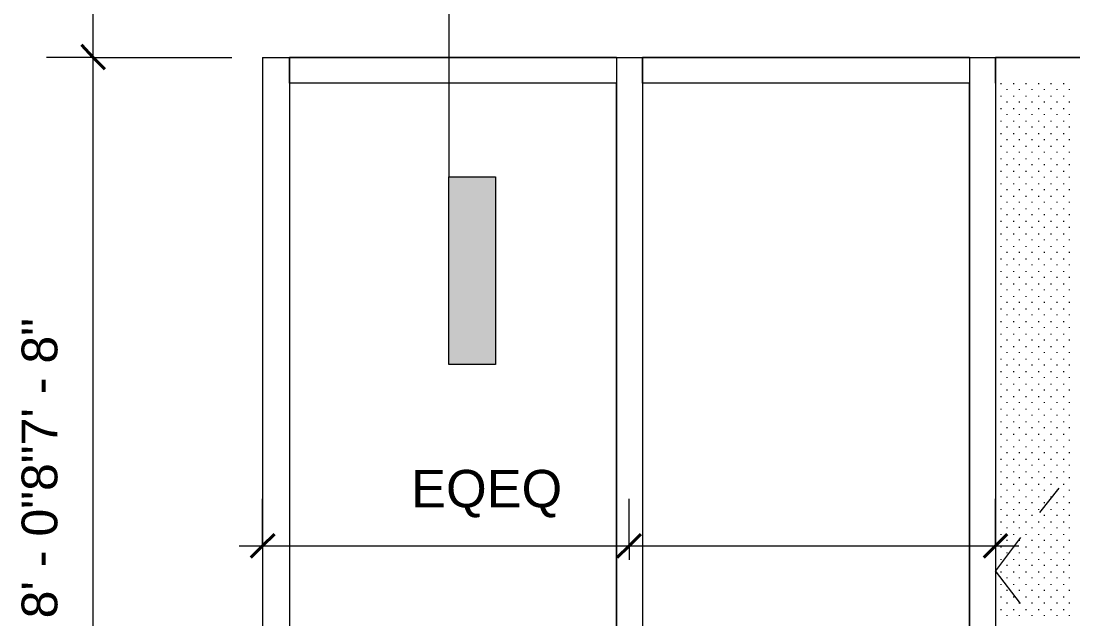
# Model space of a CAD drawing. Header units: inches. Extents: x -6061 to 13621, y -296 to 7483.
# Drawn here: x -5936.3 to -5835.3, y 329 to 386.4 of the extents above; entities that cross this region are included whole.
import ezdxf

# ---------------------------------------------------------------- set-up
doc = ezdxf.new("R2010")
doc.units = ezdxf.units.IN
doc.header["$MEASUREMENT"] = 0
doc.layers.get('0').update_dxf_attribs({"linetype": 'CONTINUOUS'})
doc.styles.add('Arial$001H0', font='arial.ttf')

msp = doc.modelspace()

# ---------------------------------------------------------------- hatches: boundary and pattern name
at = {"true_color": 0x000007}
msp.add_hatch(color=7, dxfattribs=at).paths.add_polyline_path([(-5895.23126, 353.40814), (-5890.74619, 353.40814), (-5890.74619, 371.42851), (-5895.23126, 371.42851)])

# ---------------------------------------------------------------- linework, layer by layer
at = {"color": 7, "linetype": 'Continuous', "lineweight": 9, "true_color": 0x000007}
for p, q in [((-5895.23126, 405.06652), (-5895.23126, 371.42851)), ((-5929.34981, 382.88145), (-5929.34981, 390.8905)), ((-5929.34981, 382.88145), (-5933.83488, 382.88145)), ((-5929.34981, 284.61041), (-5929.34981, 382.88145)), ((-5929.34981, 382.88145), (-5916.05479, 382.88145)), ((-5913.09144, 382.88145), (-5910.52854, 382.88145)), ((-5913.09144, 382.88145), (-5913.09144, 286.85294)), ((-5910.52854, 380.39864), (-5910.52854, 382.88145)), ((-5879.13307, 382.88145), (-5910.52854, 382.88145)), ((-5910.52854, 382.88145), (-5910.52854, 286.85294)), ((-5879.13307, 382.88145), (-5879.13307, 380.39864)), ((-5879.13307, 382.88145), (-5876.65026, 382.88145)), ((-5879.13307, 382.88145), (-5879.13307, 286.85294)), ((-5876.65026, 380.39864), (-5876.65026, 382.88145)), ((-5845.25479, 382.88145), (-5876.65026, 382.88145)), ((-5876.65026, 382.88145), (-5876.65026, 286.85294)), ((-5845.25479, 382.88145), (-5842.77198, 382.88145)), ((-5845.25479, 382.88145), (-5845.25479, 286.85294)), ((-5845.25479, 382.88145), (-5845.25479, 380.39864)), ((-5842.77198, 380.39864), (-5842.77198, 382.88145)), ((-5806.73126, 382.88145), (-5842.77198, 382.88145)), ((-5842.77198, 382.88145), (-5842.77198, 286.85294)), ((-5879.13307, 380.39864), (-5910.52854, 380.39864)), ((-5879.13307, 380.39864), (-5910.52854, 380.39864)), ((-5910.52854, 380.39864), (-5910.52854, 289.41584)), ((-5879.13307, 289.41584), (-5879.13307, 380.39864)), ((-5845.25479, 380.39864), (-5876.65026, 380.39864)), ((-5876.65026, 380.39864), (-5876.65026, 289.41584)), ((-5845.25479, 380.39864), (-5876.65026, 380.39864)), ((-5845.25479, 289.41584), (-5845.25479, 380.39864)), ((-5842.77198, 380.39864), (-5842.77198, 286.85294)), ((-5895.23126, 353.40814), (-5895.23126, 371.42851)), ((-5895.23126, 371.42851), (-5890.74619, 371.42851)), ((-5890.74619, 371.42851), (-5890.74619, 353.40814)), ((-5890.74619, 353.40814), (-5895.23126, 353.40814)), ((-5836.6851, 341.55475), (-5838.52719, 339.23213)), ((-5913.09144, 336.02851), (-5913.09144, 340.51357)), ((-5877.93171, 336.02851), (-5877.93171, 340.51357)), ((-5842.77198, 336.02851), (-5842.77198, 340.51357)), ((-5840.36927, 336.82941), (-5842.77198, 333.62579)), ((-5915.33397, 336.02851), (-5877.93171, 336.02851)), ((-5913.09144, 336.02851), (-5913.09144, 334.66697)), ((-5877.93171, 336.02851), (-5840.52945, 336.02851)), ((-5877.93171, 336.02851), (-5877.93171, 334.66697)), ((-5842.77198, 336.02851), (-5842.77198, 334.66697)), ((-5840.36927, 330.50226), (-5842.77198, 333.62579))]:
    msp.add_line(p, q, dxfattribs=at)
at = {"color": 7, "linetype": 'Continuous', "lineweight": 40, "true_color": 0x000007}
for p, q in [((-5929.34981, 382.88145), (-5930.47108, 384.08281)), ((-5929.34981, 382.88145), (-5928.22854, 381.76018)), ((-5913.09144, 336.02851), (-5911.97017, 337.14977)), ((-5877.93171, 336.02851), (-5876.81044, 337.14977)), ((-5842.77198, 336.02851), (-5841.65071, 337.14977)), ((-5913.09144, 336.02851), (-5914.21271, 334.90724)), ((-5877.93171, 336.02851), (-5879.05298, 334.90724)), ((-5842.77198, 336.02851), (-5843.89325, 334.90724))]:
    msp.add_line(p, q, dxfattribs=at)
at = {"color": 7, "linetype": 'Continuous', "lineweight": 18, "true_color": 0x000007}
for q in [(-5736.57198, 382.88145), (-5913.09144, 286.85294)]:
    msp.add_line((-5913.09144, 382.88145), q, dxfattribs=at)
at = {"color": 7, "linetype": 'Continuous', "lineweight": 9, "true_color": 0xffffff}
for p, q in [((-5842.21135, 380.31855), (-5842.21135, 380.39864)), ((-5841.65071, 379.75792), (-5841.65071, 379.83801)), ((-5841.00999, 380.31855), (-5841.00999, 380.39864)), ((-5840.44936, 379.75792), (-5840.44936, 379.83801)), ((-5839.80863, 380.31855), (-5839.80863, 380.39864)), ((-5839.248, 379.75792), (-5839.248, 379.83801)), ((-5838.60728, 380.31855), (-5838.60728, 380.39864)), ((-5838.04664, 379.75792), (-5838.04664, 379.83801)), ((-5837.40592, 380.31855), (-5837.40592, 380.39864)), ((-5836.84528, 379.75792), (-5836.84528, 379.83801)), ((-5836.20456, 380.31855), (-5836.20456, 380.39864)), ((-5835.64393, 379.75792), (-5835.64393, 379.83801)), ((-5842.21135, 379.11719), (-5842.21135, 379.19728)), ((-5841.65071, 378.55656), (-5841.65071, 378.63665)), ((-5841.00999, 379.11719), (-5841.00999, 379.19728)), ((-5840.44936, 378.55656), (-5840.44936, 378.63665)), ((-5839.80863, 379.11719), (-5839.80863, 379.19728)), ((-5839.248, 378.55656), (-5839.248, 378.63665)), ((-5838.60728, 379.11719), (-5838.60728, 379.19728)), ((-5838.04664, 378.55656), (-5838.04664, 378.63665)), ((-5837.40592, 379.11719), (-5837.40592, 379.19728)), ((-5836.84528, 378.55656), (-5836.84528, 378.63665)), ((-5836.20456, 379.11719), (-5836.20456, 379.19728)), ((-5835.64393, 378.55656), (-5835.64393, 378.63665)), ((-5842.21135, 377.91584), (-5842.21135, 377.99593)), ((-5841.00999, 377.91584), (-5841.00999, 377.99593)), ((-5839.80863, 377.91584), (-5839.80863, 377.99593)), ((-5838.60728, 377.91584), (-5838.60728, 377.99593)), ((-5837.40592, 377.91584), (-5837.40592, 377.99593)), ((-5836.20456, 377.91584), (-5836.20456, 377.99593)), ((-5842.21135, 376.71448), (-5842.21135, 376.79457)), ((-5841.65071, 377.3552), (-5841.65071, 377.43529)), ((-5841.00999, 376.71448), (-5841.00999, 376.79457)), ((-5840.44936, 377.3552), (-5840.44936, 377.43529)), ((-5839.80863, 376.71448), (-5839.80863, 376.79457)), ((-5839.248, 377.3552), (-5839.248, 377.43529)), ((-5838.60728, 376.71448), (-5838.60728, 376.79457)), ((-5838.04664, 377.3552), (-5838.04664, 377.43529)), ((-5837.40592, 376.71448), (-5837.40592, 376.79457)), ((-5836.84528, 377.3552), (-5836.84528, 377.43529)), ((-5836.20456, 376.71448), (-5836.20456, 376.79457)), ((-5835.64393, 377.3552), (-5835.64393, 377.43529)), ((-5842.21135, 375.51312), (-5842.21135, 375.59321)), ((-5841.65071, 376.15385), (-5841.65071, 376.23394)), ((-5841.00999, 375.51312), (-5841.00999, 375.59321)), ((-5840.44936, 376.15385), (-5840.44936, 376.23394)), ((-5839.80863, 375.51312), (-5839.80863, 375.59321)), ((-5839.248, 376.15385), (-5839.248, 376.23394)), ((-5838.60728, 375.51312), (-5838.60728, 375.59321)), ((-5838.04664, 376.15385), (-5838.04664, 376.23394)), ((-5837.40592, 375.51312), (-5837.40592, 375.59321)), ((-5836.84528, 376.15385), (-5836.84528, 376.23394)), ((-5836.20456, 375.51312), (-5836.20456, 375.59321)), ((-5835.64393, 376.15385), (-5835.64393, 376.23394)), ((-5841.65071, 374.95249), (-5841.65071, 375.03258)), ((-5840.44936, 374.95249), (-5840.44936, 375.03258)), ((-5839.248, 374.95249), (-5839.248, 375.03258)), ((-5838.04664, 374.95249), (-5838.04664, 375.03258)), ((-5836.84528, 374.95249), (-5836.84528, 375.03258)), ((-5835.64393, 374.95249), (-5835.64393, 375.03258)), ((-5842.21135, 374.31176), (-5842.21135, 374.39185)), ((-5841.65071, 373.75113), (-5841.65071, 373.83122)), ((-5841.00999, 374.31176), (-5841.00999, 374.39185)), ((-5840.44936, 373.75113), (-5840.44936, 373.83122)), ((-5839.80863, 374.31176), (-5839.80863, 374.39185)), ((-5839.248, 373.75113), (-5839.248, 373.83122)), ((-5838.60728, 374.31176), (-5838.60728, 374.39185)), ((-5838.04664, 373.75113), (-5838.04664, 373.83122)), ((-5837.40592, 374.31176), (-5837.40592, 374.39185)), ((-5836.84528, 373.75113), (-5836.84528, 373.83122)), ((-5836.20456, 374.31176), (-5836.20456, 374.39185)), ((-5835.64393, 373.75113), (-5835.64393, 373.83122)), ((-5842.21135, 373.11041), (-5842.21135, 373.1905)), ((-5841.65071, 372.54977), (-5841.65071, 372.62986)), ((-5841.00999, 373.11041), (-5841.00999, 373.1905)), ((-5840.44936, 372.54977), (-5840.44936, 372.62986)), ((-5839.80863, 373.11041), (-5839.80863, 373.1905)), ((-5839.248, 372.54977), (-5839.248, 372.62986)), ((-5838.60728, 373.11041), (-5838.60728, 373.1905)), ((-5838.04664, 372.54977), (-5838.04664, 372.62986)), ((-5837.40592, 373.11041), (-5837.40592, 373.1905)), ((-5836.84528, 372.54977), (-5836.84528, 372.62986)), ((-5836.20456, 373.11041), (-5836.20456, 373.1905)), ((-5835.64393, 372.54977), (-5835.64393, 372.62986)), ((-5842.21135, 371.90905), (-5842.21135, 371.98914)), ((-5841.00999, 371.90905), (-5841.00999, 371.98914)), ((-5839.80863, 371.90905), (-5839.80863, 371.98914)), ((-5838.60728, 371.90905), (-5838.60728, 371.98914)), ((-5837.40592, 371.90905), (-5837.40592, 371.98914)), ((-5836.20456, 371.90905), (-5836.20456, 371.98914)), ((-5842.21135, 370.70769), (-5842.21135, 370.78778)), ((-5841.65071, 371.34842), (-5841.65071, 371.42851)), ((-5841.00999, 370.70769), (-5841.00999, 370.78778)), ((-5840.44936, 371.34842), (-5840.44936, 371.42851)), ((-5839.80863, 370.70769), (-5839.80863, 370.78778)), ((-5839.248, 371.34842), (-5839.248, 371.42851)), ((-5838.60728, 370.70769), (-5838.60728, 370.78778)), ((-5838.04664, 371.34842), (-5838.04664, 371.42851)), ((-5837.40592, 370.70769), (-5837.40592, 370.78778)), ((-5836.84528, 371.34842), (-5836.84528, 371.42851)), ((-5836.20456, 370.70769), (-5836.20456, 370.78778)), ((-5835.64393, 371.34842), (-5835.64393, 371.42851)), ((-5842.21135, 369.50633), (-5842.21135, 369.58643)), ((-5841.65071, 370.14706), (-5841.65071, 370.22715)), ((-5841.00999, 369.50633), (-5841.00999, 369.58643)), ((-5840.44936, 370.14706), (-5840.44936, 370.22715)), ((-5839.80863, 369.50633), (-5839.80863, 369.58643)), ((-5839.248, 370.14706), (-5839.248, 370.22715)), ((-5838.60728, 369.50633), (-5838.60728, 369.58643)), ((-5838.04664, 370.14706), (-5838.04664, 370.22715)), ((-5837.40592, 369.50633), (-5837.40592, 369.58643)), ((-5836.84528, 370.14706), (-5836.84528, 370.22715)), ((-5836.20456, 369.50633), (-5836.20456, 369.58643)), ((-5835.64393, 370.14706), (-5835.64393, 370.22715)), ((-5841.65071, 368.9457), (-5841.65071, 369.02579)), ((-5840.44936, 368.9457), (-5840.44936, 369.02579)), ((-5839.248, 368.9457), (-5839.248, 369.02579)), ((-5838.04664, 368.9457), (-5838.04664, 369.02579)), ((-5836.84528, 368.9457), (-5836.84528, 369.02579)), ((-5835.64393, 368.9457), (-5835.64393, 369.02579)), ((-5842.21135, 368.30498), (-5842.21135, 368.38507)), ((-5841.65071, 367.74434), (-5841.65071, 367.82443)), ((-5841.00999, 368.30498), (-5841.00999, 368.38507)), ((-5840.44936, 367.74434), (-5840.44936, 367.82443)), ((-5839.80863, 368.30498), (-5839.80863, 368.38507)), ((-5839.248, 367.74434), (-5839.248, 367.82443)), ((-5838.60728, 368.30498), (-5838.60728, 368.38507)), ((-5838.04664, 367.74434), (-5838.04664, 367.82443)), ((-5837.40592, 368.30498), (-5837.40592, 368.38507)), ((-5836.84528, 367.74434), (-5836.84528, 367.82443)), ((-5836.20456, 368.30498), (-5836.20456, 368.38507)), ((-5835.64393, 367.74434), (-5835.64393, 367.82443)), ((-5842.21135, 367.10362), (-5842.21135, 367.18371)), ((-5841.65071, 366.54299), (-5841.65071, 366.62308)), ((-5841.00999, 367.10362), (-5841.00999, 367.18371)), ((-5840.44936, 366.54299), (-5840.44936, 366.62308)), ((-5839.80863, 367.10362), (-5839.80863, 367.18371)), ((-5839.248, 366.54299), (-5839.248, 366.62308)), ((-5838.60728, 367.10362), (-5838.60728, 367.18371)), ((-5838.04664, 366.54299), (-5838.04664, 366.62308)), ((-5837.40592, 367.10362), (-5837.40592, 367.18371)), ((-5836.84528, 366.54299), (-5836.84528, 366.62308)), ((-5836.20456, 367.10362), (-5836.20456, 367.18371)), ((-5835.64393, 366.54299), (-5835.64393, 366.62308)), ((-5842.21135, 365.90226), (-5842.21135, 365.98235)), ((-5841.00999, 365.90226), (-5841.00999, 365.98235)), ((-5839.80863, 365.90226), (-5839.80863, 365.98235)), ((-5838.60728, 365.90226), (-5838.60728, 365.98235)), ((-5837.40592, 365.90226), (-5837.40592, 365.98235)), ((-5836.20456, 365.90226), (-5836.20456, 365.98235)), ((-5842.21135, 364.7009), (-5842.21135, 364.781)), ((-5841.65071, 365.34163), (-5841.65071, 365.42172)), ((-5841.00999, 364.7009), (-5841.00999, 364.781)), ((-5840.44936, 365.34163), (-5840.44936, 365.42172)), ((-5839.80863, 364.7009), (-5839.80863, 364.781)), ((-5839.248, 365.34163), (-5839.248, 365.42172)), ((-5838.60728, 364.7009), (-5838.60728, 364.781)), ((-5838.04664, 365.34163), (-5838.04664, 365.42172)), ((-5837.40592, 364.7009), (-5837.40592, 364.781)), ((-5836.84528, 365.34163), (-5836.84528, 365.42172)), ((-5836.20456, 364.7009), (-5836.20456, 364.781)), ((-5835.64393, 365.34163), (-5835.64393, 365.42172)), ((-5842.21135, 363.49955), (-5842.21135, 363.57964)), ((-5841.65071, 364.14027), (-5841.65071, 364.22036)), ((-5841.00999, 363.49955), (-5841.00999, 363.57964)), ((-5840.44936, 364.14027), (-5840.44936, 364.22036)), ((-5839.80863, 363.49955), (-5839.80863, 363.57964)), ((-5839.248, 364.14027), (-5839.248, 364.22036)), ((-5838.60728, 363.49955), (-5838.60728, 363.57964)), ((-5838.04664, 364.14027), (-5838.04664, 364.22036)), ((-5837.40592, 363.49955), (-5837.40592, 363.57964)), ((-5836.84528, 364.14027), (-5836.84528, 364.22036)), ((-5836.20456, 363.49955), (-5836.20456, 363.57964)), ((-5835.64393, 364.14027), (-5835.64393, 364.22036)), ((-5841.65071, 362.93891), (-5841.65071, 363.019)), ((-5840.44936, 362.93891), (-5840.44936, 363.019)), ((-5839.248, 362.93891), (-5839.248, 363.019)), ((-5838.04664, 362.93891), (-5838.04664, 363.019)), ((-5836.84528, 362.93891), (-5836.84528, 363.019)), ((-5835.64393, 362.93891), (-5835.64393, 363.019)), ((-5842.21135, 362.29819), (-5842.21135, 362.37828)), ((-5841.65071, 361.73756), (-5841.65071, 361.81765)), ((-5841.00999, 362.29819), (-5841.00999, 362.37828)), ((-5840.44936, 361.73756), (-5840.44936, 361.81765)), ((-5839.80863, 362.29819), (-5839.80863, 362.37828)), ((-5839.248, 361.73756), (-5839.248, 361.81765)), ((-5838.60728, 362.29819), (-5838.60728, 362.37828)), ((-5838.04664, 361.73756), (-5838.04664, 361.81765)), ((-5837.40592, 362.29819), (-5837.40592, 362.37828)), ((-5836.84528, 361.73756), (-5836.84528, 361.81765)), ((-5836.20456, 362.29819), (-5836.20456, 362.37828)), ((-5835.64393, 361.73756), (-5835.64393, 361.81765)), ((-5842.21135, 361.09683), (-5842.21135, 361.17692)), ((-5841.65071, 360.5362), (-5841.65071, 360.61629)), ((-5841.00999, 361.09683), (-5841.00999, 361.17692)), ((-5840.44936, 360.5362), (-5840.44936, 360.61629)), ((-5839.80863, 361.09683), (-5839.80863, 361.17692)), ((-5839.248, 360.5362), (-5839.248, 360.61629)), ((-5838.60728, 361.09683), (-5838.60728, 361.17692)), ((-5838.04664, 360.5362), (-5838.04664, 360.61629)), ((-5837.40592, 361.09683), (-5837.40592, 361.17692)), ((-5836.84528, 360.5362), (-5836.84528, 360.61629)), ((-5836.20456, 361.09683), (-5836.20456, 361.17692)), ((-5835.64393, 360.5362), (-5835.64393, 360.61629)), ((-5842.21135, 359.89547), (-5842.21135, 359.97557)), ((-5841.65071, 359.33484), (-5841.65071, 359.41493)), ((-5841.00999, 359.89547), (-5841.00999, 359.97557)), ((-5840.44936, 359.33484), (-5840.44936, 359.41493)), ((-5839.80863, 359.89547), (-5839.80863, 359.97557)), ((-5839.248, 359.33484), (-5839.248, 359.41493)), ((-5838.60728, 359.89547), (-5838.60728, 359.97557)), ((-5838.04664, 359.33484), (-5838.04664, 359.41493)), ((-5837.40592, 359.89547), (-5837.40592, 359.97557)), ((-5836.84528, 359.33484), (-5836.84528, 359.41493)), ((-5836.20456, 359.89547), (-5836.20456, 359.97557)), ((-5835.64393, 359.33484), (-5835.64393, 359.41493)), ((-5842.21135, 358.69412), (-5842.21135, 358.77421)), ((-5841.00999, 358.69412), (-5841.00999, 358.77421)), ((-5839.80863, 358.69412), (-5839.80863, 358.77421)), ((-5838.60728, 358.69412), (-5838.60728, 358.77421)), ((-5837.40592, 358.69412), (-5837.40592, 358.77421)), ((-5836.20456, 358.69412), (-5836.20456, 358.77421)), ((-5842.21135, 357.49276), (-5842.21135, 357.57285)), ((-5841.65071, 358.13348), (-5841.65071, 358.21357)), ((-5841.00999, 357.49276), (-5841.00999, 357.57285)), ((-5840.44936, 358.13348), (-5840.44936, 358.21357)), ((-5839.80863, 357.49276), (-5839.80863, 357.57285)), ((-5839.248, 358.13348), (-5839.248, 358.21357)), ((-5838.60728, 357.49276), (-5838.60728, 357.57285)), ((-5838.04664, 358.13348), (-5838.04664, 358.21357)), ((-5837.40592, 357.49276), (-5837.40592, 357.57285)), ((-5836.84528, 358.13348), (-5836.84528, 358.21357)), ((-5836.20456, 357.49276), (-5836.20456, 357.57285)), ((-5835.64393, 358.13348), (-5835.64393, 358.21357)), ((-5841.65071, 356.93213), (-5841.65071, 357.01222)), ((-5840.44936, 356.93213), (-5840.44936, 357.01222)), ((-5839.248, 356.93213), (-5839.248, 357.01222)), ((-5838.04664, 356.93213), (-5838.04664, 357.01222)), ((-5836.84528, 356.93213), (-5836.84528, 357.01222)), ((-5835.64393, 356.93213), (-5835.64393, 357.01222)), ((-5842.21135, 356.2914), (-5842.21135, 356.37149)), ((-5841.65071, 355.73077), (-5841.65071, 355.81086)), ((-5841.00999, 356.2914), (-5841.00999, 356.37149)), ((-5840.44936, 355.73077), (-5840.44936, 355.81086)), ((-5839.80863, 356.2914), (-5839.80863, 356.37149)), ((-5839.248, 355.73077), (-5839.248, 355.81086)), ((-5838.60728, 356.2914), (-5838.60728, 356.37149)), ((-5838.04664, 355.73077), (-5838.04664, 355.81086)), ((-5837.40592, 356.2914), (-5837.40592, 356.37149)), ((-5836.84528, 355.73077), (-5836.84528, 355.81086)), ((-5836.20456, 356.2914), (-5836.20456, 356.37149)), ((-5835.64393, 355.73077), (-5835.64393, 355.81086)), ((-5842.21135, 355.09005), (-5842.21135, 355.17014)), ((-5841.65071, 354.52941), (-5841.65071, 354.6095)), ((-5841.00999, 355.09005), (-5841.00999, 355.17014)), ((-5840.44936, 354.52941), (-5840.44936, 354.6095)), ((-5839.80863, 355.09005), (-5839.80863, 355.17014)), ((-5839.248, 354.52941), (-5839.248, 354.6095)), ((-5838.60728, 355.09005), (-5838.60728, 355.17014)), ((-5838.04664, 354.52941), (-5838.04664, 354.6095)), ((-5837.40592, 355.09005), (-5837.40592, 355.17014)), ((-5836.84528, 354.52941), (-5836.84528, 354.6095)), ((-5836.20456, 355.09005), (-5836.20456, 355.17014)), ((-5835.64393, 354.52941), (-5835.64393, 354.6095)), ((-5842.21135, 353.88869), (-5842.21135, 353.96878)), ((-5841.65071, 353.32805), (-5841.65071, 353.40814)), ((-5841.00999, 353.88869), (-5841.00999, 353.96878)), ((-5840.44936, 353.32805), (-5840.44936, 353.40814)), ((-5839.80863, 353.88869), (-5839.80863, 353.96878)), ((-5839.248, 353.32805), (-5839.248, 353.40814)), ((-5838.60728, 353.88869), (-5838.60728, 353.96878)), ((-5838.04664, 353.32805), (-5838.04664, 353.40814)), ((-5837.40592, 353.88869), (-5837.40592, 353.96878)), ((-5836.84528, 353.32805), (-5836.84528, 353.40814)), ((-5836.20456, 353.88869), (-5836.20456, 353.96878)), ((-5835.64393, 353.32805), (-5835.64393, 353.40814)), ((-5842.21135, 352.68733), (-5842.21135, 352.76742)), ((-5841.00999, 352.68733), (-5841.00999, 352.76742)), ((-5839.80863, 352.68733), (-5839.80863, 352.76742)), ((-5838.60728, 352.68733), (-5838.60728, 352.76742)), ((-5837.40592, 352.68733), (-5837.40592, 352.76742)), ((-5836.20456, 352.68733), (-5836.20456, 352.76742)), ((-5842.21135, 351.48597), (-5842.21135, 351.56606)), ((-5841.65071, 352.1267), (-5841.65071, 352.20679)), ((-5841.00999, 351.48597), (-5841.00999, 351.56606)), ((-5840.44936, 352.1267), (-5840.44936, 352.20679)), ((-5839.80863, 351.48597), (-5839.80863, 351.56606)), ((-5839.248, 352.1267), (-5839.248, 352.20679)), ((-5838.60728, 351.48597), (-5838.60728, 351.56606)), ((-5838.04664, 352.1267), (-5838.04664, 352.20679)), ((-5837.40592, 351.48597), (-5837.40592, 351.56606)), ((-5836.84528, 352.1267), (-5836.84528, 352.20679)), ((-5836.20456, 351.48597), (-5836.20456, 351.56606)), ((-5835.64393, 352.1267), (-5835.64393, 352.20679)), ((-5842.21135, 350.28462), (-5842.21135, 350.36471)), ((-5841.65071, 350.92534), (-5841.65071, 351.00543)), ((-5841.00999, 350.28462), (-5841.00999, 350.36471)), ((-5840.44936, 350.92534), (-5840.44936, 351.00543)), ((-5839.80863, 350.28462), (-5839.80863, 350.36471)), ((-5839.248, 350.92534), (-5839.248, 351.00543)), ((-5838.60728, 350.28462), (-5838.60728, 350.36471)), ((-5838.04664, 350.92534), (-5838.04664, 351.00543)), ((-5837.40592, 350.28462), (-5837.40592, 350.36471)), ((-5836.84528, 350.92534), (-5836.84528, 351.00543)), ((-5836.20456, 350.28462), (-5836.20456, 350.36471)), ((-5835.64393, 350.92534), (-5835.64393, 351.00543)), ((-5841.65071, 349.72398), (-5841.65071, 349.80407)), ((-5840.44936, 349.72398), (-5840.44936, 349.80407)), ((-5839.248, 349.72398), (-5839.248, 349.80407)), ((-5838.04664, 349.72398), (-5838.04664, 349.80407)), ((-5836.84528, 349.72398), (-5836.84528, 349.80407)), ((-5835.64393, 349.72398), (-5835.64393, 349.80407)), ((-5842.21135, 349.08326), (-5842.21135, 349.16335)), ((-5841.65071, 348.52262), (-5841.65071, 348.60271)), ((-5841.00999, 349.08326), (-5841.00999, 349.16335)), ((-5840.44936, 348.52262), (-5840.44936, 348.60271)), ((-5839.80863, 349.08326), (-5839.80863, 349.16335)), ((-5839.248, 348.52262), (-5839.248, 348.60271)), ((-5838.60728, 349.08326), (-5838.60728, 349.16335)), ((-5838.04664, 348.52262), (-5838.04664, 348.60271)), ((-5837.40592, 349.08326), (-5837.40592, 349.16335)), ((-5836.84528, 348.52262), (-5836.84528, 348.60271)), ((-5836.20456, 349.08326), (-5836.20456, 349.16335)), ((-5835.64393, 348.52262), (-5835.64393, 348.60271)), ((-5842.21135, 347.8819), (-5842.21135, 347.96199)), ((-5841.65071, 347.32127), (-5841.65071, 347.40136)), ((-5841.00999, 347.8819), (-5841.00999, 347.96199)), ((-5840.44936, 347.32127), (-5840.44936, 347.40136)), ((-5839.80863, 347.8819), (-5839.80863, 347.96199)), ((-5839.248, 347.32127), (-5839.248, 347.40136)), ((-5838.60728, 347.8819), (-5838.60728, 347.96199)), ((-5838.04664, 347.32127), (-5838.04664, 347.40136)), ((-5837.40592, 347.8819), (-5837.40592, 347.96199)), ((-5836.84528, 347.32127), (-5836.84528, 347.40136)), ((-5836.20456, 347.8819), (-5836.20456, 347.96199)), ((-5835.64393, 347.32127), (-5835.64393, 347.40136)), ((-5842.21135, 346.68054), (-5842.21135, 346.76063)), ((-5841.00999, 346.68054), (-5841.00999, 346.76063)), ((-5839.80863, 346.68054), (-5839.80863, 346.76063)), ((-5838.60728, 346.68054), (-5838.60728, 346.76063)), ((-5837.40592, 346.68054), (-5837.40592, 346.76063)), ((-5836.20456, 346.68054), (-5836.20456, 346.76063)), ((-5842.21135, 345.47919), (-5842.21135, 345.55928)), ((-5841.65071, 346.11991), (-5841.65071, 346.2)), ((-5841.00999, 345.47919), (-5841.00999, 345.55928)), ((-5840.44936, 346.11991), (-5840.44936, 346.2)), ((-5839.80863, 345.47919), (-5839.80863, 345.55928)), ((-5839.248, 346.11991), (-5839.248, 346.2)), ((-5838.60728, 345.47919), (-5838.60728, 345.55928)), ((-5838.04664, 346.11991), (-5838.04664, 346.2)), ((-5837.40592, 345.47919), (-5837.40592, 345.55928)), ((-5836.84528, 346.11991), (-5836.84528, 346.2)), ((-5836.20456, 345.47919), (-5836.20456, 345.55928)), ((-5835.64393, 346.11991), (-5835.64393, 346.2)), ((-5842.21135, 344.27783), (-5842.21135, 344.35792)), ((-5841.65071, 344.91855), (-5841.65071, 344.99864)), ((-5841.00999, 344.27783), (-5841.00999, 344.35792)), ((-5840.44936, 344.91855), (-5840.44936, 344.99864)), ((-5839.80863, 344.27783), (-5839.80863, 344.35792)), ((-5839.248, 344.91855), (-5839.248, 344.99864)), ((-5838.60728, 344.27783), (-5838.60728, 344.35792)), ((-5838.04664, 344.91855), (-5838.04664, 344.99864)), ((-5837.40592, 344.27783), (-5837.40592, 344.35792)), ((-5836.84528, 344.91855), (-5836.84528, 344.99864)), ((-5836.20456, 344.27783), (-5836.20456, 344.35792)), ((-5835.64393, 344.91855), (-5835.64393, 344.99864)), ((-5841.65071, 343.71719), (-5841.65071, 343.79728)), ((-5840.44936, 343.71719), (-5840.44936, 343.79728)), ((-5839.248, 343.71719), (-5839.248, 343.79728)), ((-5838.04664, 343.71719), (-5838.04664, 343.79728)), ((-5836.84528, 343.71719), (-5836.84528, 343.79728)), ((-5835.64393, 343.71719), (-5835.64393, 343.79728)), ((-5842.21135, 343.07647), (-5842.21135, 343.15656)), ((-5841.65071, 342.51584), (-5841.65071, 342.59593)), ((-5841.00999, 343.07647), (-5841.00999, 343.15656)), ((-5840.44936, 342.51584), (-5840.44936, 342.59593)), ((-5839.80863, 343.07647), (-5839.80863, 343.15656)), ((-5839.248, 342.51584), (-5839.248, 342.59593)), ((-5838.60728, 343.07647), (-5838.60728, 343.15656)), ((-5838.04664, 342.51584), (-5838.04664, 342.59593)), ((-5837.40592, 343.07647), (-5837.40592, 343.15656)), ((-5836.84528, 342.51584), (-5836.84528, 342.59593)), ((-5836.20456, 343.07647), (-5836.20456, 343.15656)), ((-5835.64393, 342.51584), (-5835.64393, 342.59593)), ((-5842.21135, 341.87511), (-5842.21135, 341.9552)), ((-5841.65071, 341.31448), (-5841.65071, 341.39457)), ((-5841.00999, 341.87511), (-5841.00999, 341.9552)), ((-5840.44936, 341.31448), (-5840.44936, 341.39457)), ((-5839.80863, 341.87511), (-5839.80863, 341.9552)), ((-5839.248, 341.31448), (-5839.248, 341.39457)), ((-5838.60728, 341.87511), (-5838.60728, 341.9552)), ((-5838.04664, 341.31448), (-5838.04664, 341.39457)), ((-5837.40592, 341.87511), (-5837.40592, 341.9552)), ((-5836.84528, 341.31448), (-5836.84528, 341.39457)), ((-5836.20456, 341.87511), (-5836.20456, 341.9552)), ((-5835.64393, 341.31448), (-5835.64393, 341.39457)), ((-5842.21135, 340.67376), (-5842.21135, 340.75385)), ((-5841.00999, 340.67376), (-5841.00999, 340.75385)), ((-5839.80863, 340.67376), (-5839.80863, 340.75385)), ((-5838.60728, 340.67376), (-5838.60728, 340.75385)), ((-5837.40592, 340.67376), (-5837.40592, 340.75385)), ((-5836.20456, 340.67376), (-5836.20456, 340.75385)), ((-5842.21135, 339.4724), (-5842.21135, 339.55249)), ((-5841.65071, 340.11312), (-5841.65071, 340.19321)), ((-5841.00999, 339.4724), (-5841.00999, 339.55249)), ((-5840.44936, 340.11312), (-5840.44936, 340.19321)), ((-5839.80863, 339.4724), (-5839.80863, 339.55249)), ((-5839.248, 340.11312), (-5839.248, 340.19321)), ((-5838.60728, 339.4724), (-5838.60728, 339.55249)), ((-5838.04664, 340.11312), (-5838.04664, 340.19321)), ((-5837.40592, 339.4724), (-5837.40592, 339.55249)), ((-5836.84528, 340.11312), (-5836.84528, 340.19321)), ((-5836.20456, 339.4724), (-5836.20456, 339.55249)), ((-5835.64393, 340.11312), (-5835.64393, 340.19321)), ((-5842.21135, 338.27104), (-5842.21135, 338.35113)), ((-5841.65071, 338.91176), (-5841.65071, 338.99185)), ((-5841.00999, 338.27104), (-5841.00999, 338.35113)), ((-5840.44936, 338.91176), (-5840.44936, 338.99185)), ((-5839.80863, 338.27104), (-5839.80863, 338.35113)), ((-5839.248, 338.91176), (-5839.248, 338.99185)), ((-5838.60728, 338.27104), (-5838.60728, 338.35113)), ((-5838.04664, 338.91176), (-5838.04664, 338.99185)), ((-5837.40592, 338.27104), (-5837.40592, 338.35113)), ((-5836.84528, 338.91176), (-5836.84528, 338.99185)), ((-5836.20456, 338.27104), (-5836.20456, 338.35113)), ((-5835.64393, 338.91176), (-5835.64393, 338.99185)), ((-5841.65071, 337.71041), (-5841.65071, 337.7905)), ((-5840.44936, 337.71041), (-5840.44936, 337.7905)), ((-5839.248, 337.71041), (-5839.248, 337.7905)), ((-5838.04664, 337.71041), (-5838.04664, 337.7905)), ((-5836.84528, 337.71041), (-5836.84528, 337.7905)), ((-5835.64393, 337.71041), (-5835.64393, 337.7905)), ((-5842.21135, 337.06968), (-5842.21135, 337.14977)), ((-5841.65071, 336.50905), (-5841.65071, 336.58914)), ((-5841.00999, 337.06968), (-5841.00999, 337.14977)), ((-5840.44936, 336.50905), (-5840.44936, 336.58914)), ((-5839.80863, 337.06968), (-5839.80863, 337.14977)), ((-5839.248, 336.50905), (-5839.248, 336.58914)), ((-5838.60728, 337.06968), (-5838.60728, 337.14977)), ((-5838.04664, 336.50905), (-5838.04664, 336.58914)), ((-5837.40592, 337.06968), (-5837.40592, 337.14977)), ((-5836.84528, 336.50905), (-5836.84528, 336.58914)), ((-5836.20456, 337.06968), (-5836.20456, 337.14977)), ((-5835.64393, 336.50905), (-5835.64393, 336.58914)), ((-5842.21135, 335.86833), (-5842.21135, 335.94842)), ((-5841.65071, 335.30769), (-5841.65071, 335.38778)), ((-5841.00999, 335.86833), (-5841.00999, 335.94842)), ((-5840.44936, 335.30769), (-5840.44936, 335.38778)), ((-5839.80863, 335.86833), (-5839.80863, 335.94842)), ((-5839.248, 335.30769), (-5839.248, 335.38778)), ((-5838.60728, 335.86833), (-5838.60728, 335.94842)), ((-5838.04664, 335.30769), (-5838.04664, 335.38778)), ((-5837.40592, 335.86833), (-5837.40592, 335.94842)), ((-5836.84528, 335.30769), (-5836.84528, 335.38778)), ((-5836.20456, 335.86833), (-5836.20456, 335.94842)), ((-5835.64393, 335.30769), (-5835.64393, 335.38778)), ((-5842.21135, 334.66697), (-5842.21135, 334.74706)), ((-5841.65071, 334.10633), (-5841.65071, 334.18643)), ((-5841.00999, 334.66697), (-5841.00999, 334.74706)), ((-5840.44936, 334.10633), (-5840.44936, 334.18643)), ((-5839.80863, 334.66697), (-5839.80863, 334.74706)), ((-5839.248, 334.10633), (-5839.248, 334.18643)), ((-5838.60728, 334.66697), (-5838.60728, 334.74706)), ((-5838.04664, 334.10633), (-5838.04664, 334.18643)), ((-5837.40592, 334.66697), (-5837.40592, 334.74706)), ((-5836.84528, 334.10633), (-5836.84528, 334.18643)), ((-5836.20456, 334.66697), (-5836.20456, 334.74706)), ((-5835.64393, 334.10633), (-5835.64393, 334.18643)), ((-5842.21135, 333.46561), (-5842.21135, 333.5457)), ((-5841.00999, 333.46561), (-5841.00999, 333.5457)), ((-5839.80863, 333.46561), (-5839.80863, 333.5457)), ((-5838.60728, 333.46561), (-5838.60728, 333.5457)), ((-5837.40592, 333.46561), (-5837.40592, 333.5457)), ((-5836.20456, 333.46561), (-5836.20456, 333.5457)), ((-5842.21135, 332.26425), (-5842.21135, 332.34434)), ((-5841.65071, 332.90498), (-5841.65071, 332.98507)), ((-5841.00999, 332.26425), (-5841.00999, 332.34434)), ((-5840.44936, 332.90498), (-5840.44936, 332.98507)), ((-5839.80863, 332.26425), (-5839.80863, 332.34434)), ((-5839.248, 332.90498), (-5839.248, 332.98507)), ((-5838.60728, 332.26425), (-5838.60728, 332.34434)), ((-5838.04664, 332.90498), (-5838.04664, 332.98507)), ((-5837.40592, 332.26425), (-5837.40592, 332.34434)), ((-5836.84528, 332.90498), (-5836.84528, 332.98507)), ((-5836.20456, 332.26425), (-5836.20456, 332.34434)), ((-5835.64393, 332.90498), (-5835.64393, 332.98507)), ((-5842.21135, 331.0629), (-5842.21135, 331.14299)), ((-5841.65071, 331.70362), (-5841.65071, 331.78371)), ((-5841.00999, 331.0629), (-5841.00999, 331.14299)), ((-5840.44936, 331.70362), (-5840.44936, 331.78371)), ((-5839.80863, 331.0629), (-5839.80863, 331.14299)), ((-5839.248, 331.70362), (-5839.248, 331.78371)), ((-5838.60728, 331.0629), (-5838.60728, 331.14299)), ((-5838.04664, 331.70362), (-5838.04664, 331.78371)), ((-5837.40592, 331.0629), (-5837.40592, 331.14299)), ((-5836.84528, 331.70362), (-5836.84528, 331.78371)), ((-5836.20456, 331.0629), (-5836.20456, 331.14299)), ((-5835.64393, 331.70362), (-5835.64393, 331.78371)), ((-5841.65071, 330.50226), (-5841.65071, 330.58235)), ((-5840.44936, 330.50226), (-5840.44936, 330.58235)), ((-5839.248, 330.50226), (-5839.248, 330.58235)), ((-5838.04664, 330.50226), (-5838.04664, 330.58235)), ((-5836.84528, 330.50226), (-5836.84528, 330.58235)), ((-5835.64393, 330.50226), (-5835.64393, 330.58235)), ((-5842.21135, 329.86154), (-5842.21135, 329.94163)), ((-5841.65071, 329.3009), (-5841.65071, 329.381)), ((-5841.00999, 329.86154), (-5841.00999, 329.94163)), ((-5840.44936, 329.3009), (-5840.44936, 329.381)), ((-5839.80863, 329.86154), (-5839.80863, 329.94163)), ((-5839.248, 329.3009), (-5839.248, 329.381)), ((-5838.60728, 329.86154), (-5838.60728, 329.94163)), ((-5838.04664, 329.3009), (-5838.04664, 329.381)), ((-5837.40592, 329.86154), (-5837.40592, 329.94163)), ((-5836.84528, 329.3009), (-5836.84528, 329.381)), ((-5836.20456, 329.86154), (-5836.20456, 329.94163)), ((-5835.64393, 329.3009), (-5835.64393, 329.381))]:
    msp.add_line(p, q, dxfattribs=at)

# ---------------------------------------------------------------- texts
at = {"color": 7, "true_color": 0x000007, "style": 'Arial$001H0'}
msp.add_text('8\' - 0"8"7\' - 8"', height=3.4349883, rotation=90, dxfattribs=at).set_placement((-5932.79375, 329.06039))
msp.add_text('EQEQ', height=3.590405, dxfattribs=at).set_placement((-5898.83539, 339.71243))

doc.saveas('drawing.dxf')
